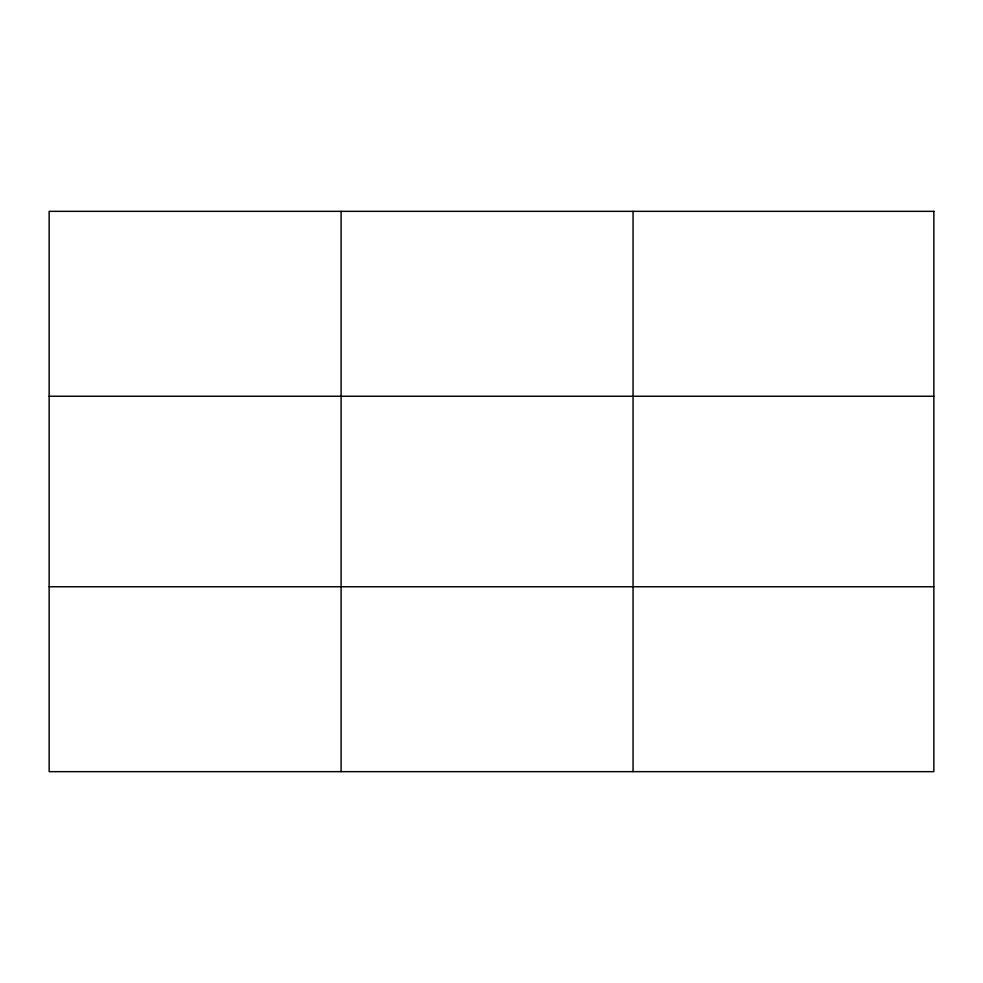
<?xml version="1.0" encoding="UTF-8"?>
<svg xmlns="http://www.w3.org/2000/svg" width="983" height="983" viewBox="0 0 983 983"><rect width="100%" height="100%" fill="white"/><g stroke="black" fill="none" stroke-linecap="round" stroke-linejoin="round"><path stroke-width="1.47" d="M341.101 211.345L341.101 771.655M633.052 211.345L633.052 771.655M49.15 396.247L933.85 396.247M49.15 586.753L933.85 586.753M933.85 211.345L933.85 771.655L49.15 771.655L49.15 211.345L933.85 211.345"/></g></svg>
